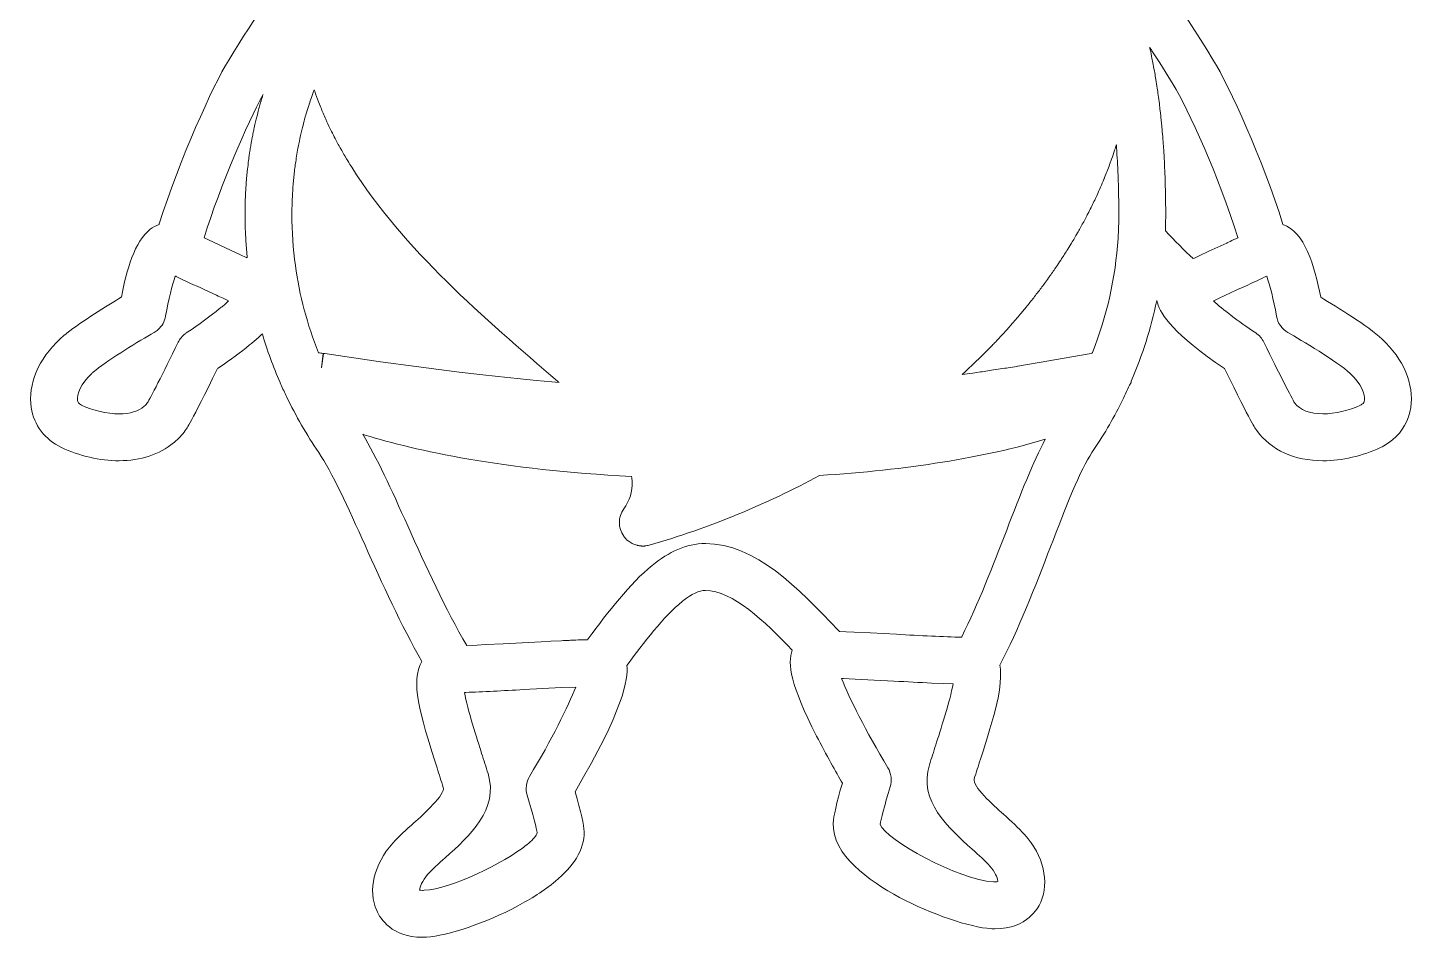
# Model space of a CAD drawing. Header units: inches. Extents: x -261 to 5410, y -3803 to -146.
# Drawn here: x 4918.3 to 5409.3, y -1724.1 to -1402.1 of the extents above; entities that cross this region are included whole.
import ezdxf

# ---------------------------------------------------------------- set-up
doc = ezdxf.new("R2010")
doc.units = ezdxf.units.IN
doc.header["$MEASUREMENT"] = 0
doc.layers.add('Layer 1', color=7, linetype='Continuous')

# ---------------------------------------------------------------- blocks, each defined once
blk = doc.blocks.new('block 32')
at = {"layer": 'Layer 1', "lineweight": 0}
for points, knots in [([(5397.87, -1512.28), (5392.72, -1507.53), (5382.12, -1501.02), (5376.15, -1497.51), (5373.99, -1486.23), (5370.45, -1474.27), (5362.79, -1471.73), (5355.64, -1448.83), (5343.83, -1422.81), (5338.09, -1413.5), (5325.75, -1393.51), (5316.55, -1379.62), (5304.26, -1372.68), (5298.43, -1355.54), (5288.12, -1340.39), (5273.56, -1327.57), (5274.68, -1324), (5275.24, -1320.35), (5275.24, -1316.7), (5275.24, -1314.49), (5275.15, -1312.3), (5274.98, -1310.18), (5277.34, -1308.06), (5279.17, -1305.12), (5280.45, -1301.39), (5286.62, -1283.35), (5278.9, -1244.74), (5266.74, -1232.58), (5266.67, -1232.51), (5266.6, -1232.44), (5266.54, -1232.37), (5262.09, -1216.83), (5254.25, -1201.34), (5247.25, -1194.33), (5246.47, -1193.55), (5245.68, -1192.73), (5244.79, -1191.82), (5232.93, -1179.62), (5216.7, -1162.91), (5166.04, -1162.91), (5157.63, -1162.91), (5148.4, -1163.39), (5138.59, -1164.33), (5138.42, -1164.35), (5138.26, -1164.37), (5138.13, -1164.39), (5124.42, -1166.52), (5111.66, -1167.59), (5100.23, -1167.59), (5075.04, -1167.59), (5055.73, -1162.43), (5041.48, -1151.83), (5041.64, -1151.71), (5041.8, -1151.58), (5041.95, -1151.46), (5042.2, -1151.26), (5042.45, -1151.06), (5042.7, -1150.85), (5042.88, -1150.71), (5043.05, -1150.57), (5043.22, -1150.41), (5047.17, -1147), (5050.42, -1142.8), (5052.81, -1138), (5057.58, -1128.43), (5058.34, -1117.57), (5054.95, -1107.43), (5051.56, -1097.29), (5044.42, -1089.08), (5034.85, -1084.3), (5029.24, -1081.51), (5023.24, -1080.09), (5017.02, -1080.09), (5007.94, -1080.09), (4999.4, -1083.09), (4992.54, -1088.39), (4992.28, -1088.6), (4992.01, -1088.8), (4991.76, -1089.01), (4987.41, -1092.55), (4983.78, -1097.03), (4981.16, -1102.28), (4976.39, -1111.84), (4975.63, -1122.7), (4979.02, -1132.84), (4981.96, -1141.63), (4987.72, -1148.97), (4995.43, -1153.88), (4983.37, -1184.35), (4999.92, -1216.66), (5009.99, -1236.34), (5012.35, -1240.94), (5015.91, -1247.89), (5016.13, -1249.76), (5016.93, -1262.98), (5020.51, -1273.26), (5027.06, -1281.08), (5026.47, -1284.63), (5026.27, -1288.1), (5026.48, -1291.43), (5027.34, -1305.89), (5031.56, -1316.89), (5039.34, -1324.91), (5026.65, -1342.7), (5018.77, -1360.53), (5015.9, -1377.99), (5006.85, -1385.88), (4999.16, -1397.79), (4989.46, -1413.51), (4983.75, -1422.77), (4972.01, -1448.65), (4964.84, -1471.5), (4964.82, -1471.58), (4964.79, -1471.65), (4964.77, -1471.73), (4963.64, -1472.11), (4962.6, -1472.69), (4961.64, -1473.44), (4956.12, -1477.77), (4953.27, -1487.82), (4951.42, -1497.4), (4951.41, -1497.44), (4951.41, -1497.47), (4951.4, -1497.51), (4946.25, -1500.55), (4937.64, -1505.81), (4932.07, -1510.25), (4931.95, -1510.34), (4931.84, -1510.43), (4931.74, -1510.52), (4930.99, -1511.12), (4930.29, -1511.71), (4929.68, -1512.28), (4922.07, -1519.3), (4918.26, -1528.35), (4919.5, -1536.5), (4920.46, -1542.74), (4924.37, -1547.92), (4930.22, -1550.69), (4936.48, -1553.66), (4943.91, -1555.36), (4950.6, -1555.36), (4958.35, -1555.36), (4964.92, -1553.19), (4969.93, -1549.02), (4970.03, -1548.95), (4970.13, -1548.87), (4970.23, -1548.78), (4971.64, -1547.57), (4972.92, -1546.2), (4974.07, -1544.67), (4974.51, -1544.08), (4975.85, -1542.3), (4985.45, -1522.75), (4985.59, -1522.65), (4985.73, -1522.56), (4985.87, -1522.46), (4990.08, -1519.62), (4993.73, -1516.92), (4996.82, -1514.39), (4997.28, -1514.01), (4997.73, -1513.65), (4998.16, -1513.28), (4999.31, -1512.3), (5000.38, -1511.35), (5001.35, -1510.42), (5001.35, -1510.43), (5001.36, -1510.45), (5001.36, -1510.46), (5003.09, -1516.32), (5005.19, -1522.06), (5007.63, -1527.66), (5007.63, -1527.66), (5007.66, -1527.84), (5007.66, -1527.84), (5007.66, -1527.84), (5007.92, -1528.34), (5007.92, -1528.34), (5008.56, -1529.8), (5009.23, -1531.26), (5009.91, -1532.66), (5013.19, -1539.49), (5017.04, -1546.16), (5021.34, -1552.49), (5025.97, -1559.29), (5031.67, -1571.92), (5037.72, -1585.31), (5043.75, -1598.67), (5050.53, -1613.66), (5057.85, -1626.47), (5053.73, -1633.56), (5056.93, -1644.51), (5063.23, -1664.12), (5063.97, -1666.45), (5064.72, -1668.76), (5065.42, -1671.01), (5066.2, -1673.53), (5058.38, -1680.55), (5055.04, -1683.55), (5052.32, -1685.99), (5049.74, -1688.3), (5047.53, -1690.76), (5040.9, -1698.15), (5038.66, -1707.52), (5041.84, -1714.63), (5043.1, -1717.47), (5047.22, -1724.06), (5058.06, -1724.06), (5058.53, -1724.06), (5059.01, -1724.05), (5059.5, -1724.02), (5066.76, -1723.65), (5080.66, -1718.89), (5091.82, -1712.96), (5096.29, -1710.58), (5101.09, -1707.63), (5105.19, -1704.2), (5111.11, -1699.24), (5115.54, -1693.28), (5115.32, -1686.63), (5115.24, -1684.35), (5114.16, -1679.61), (5112.1, -1672.52), (5129.14, -1643.71), (5131.03, -1632.65), (5130.43, -1627.8), (5136.32, -1619.94), (5143.57, -1610.4), (5150.03, -1605.17), (5150.21, -1605.02), (5150.38, -1604.88), (5150.56, -1604.74), (5153.33, -1602.6), (5155.95, -1601.28), (5158.23, -1601.28), (5167.91, -1601.28), (5179.33, -1612.33), (5189.03, -1622.4), (5187.19, -1627.28), (5188.41, -1634.8), (5197.63, -1652.82), (5201.01, -1659.45), (5204.63, -1665.81), (5206.76, -1669.46), (5204.69, -1676.58), (5203.6, -1681.35), (5203.53, -1683.63), (5203.14, -1694.84), (5216.1, -1704.12), (5227.03, -1709.93), (5238.19, -1715.86), (5252.08, -1720.62), (5259.35, -1721.01), (5259.85, -1721.04), (5260.33, -1721.05), (5260.8, -1721.05), (5266.56, -1721.05), (5270.42, -1719.19), (5272.96, -1717.02), (5275.2, -1715.11), (5276.42, -1712.95), (5277.01, -1711.63), (5280.19, -1704.51), (5277.96, -1695.15), (5271.33, -1687.76), (5269.13, -1685.3), (5266.56, -1683), (5263.81, -1680.53), (5260.19, -1677.28), (5252.65, -1670.52), (5253.44, -1667.98), (5254.13, -1665.75), (5254.88, -1663.44), (5255.65, -1661.04), (5260.65, -1645.46), (5263.82, -1634.98), (5262.51, -1627.74), (5269.04, -1615.38), (5275.09, -1599.75), (5280.46, -1585.86), (5285.9, -1571.79), (5291.04, -1558.5), (5295.14, -1552.48), (5299.02, -1546.78), (5302.53, -1540.78), (5305.58, -1534.67), (5306.57, -1532.7), (5307.53, -1530.66), (5308.44, -1528.6), (5308.44, -1528.6), (5309.03, -1527.66), (5309.03, -1527.66), (5309.03, -1527.66), (5309.03, -1527.25), (5309.03, -1527.25), (5313.02, -1518.04), (5316.05, -1508.48), (5318.1, -1498.69), (5318.15, -1498.95), (5318.22, -1499.22), (5318.3, -1499.51), (5319.49, -1503.56), (5324.2, -1510.69), (5342.11, -1522.75), (5351.71, -1542.29), (5353.04, -1544.07), (5353.48, -1544.66), (5358.73, -1551.66), (5366.85, -1555.36), (5376.96, -1555.36), (5383.65, -1555.36), (5391.08, -1553.66), (5397.34, -1550.69), (5398.92, -1549.94), (5400.36, -1549.01), (5401.64, -1547.93), (5405.1, -1545.04), (5407.37, -1541.05), (5408.06, -1536.49), (5409.29, -1528.35), (5405.49, -1519.29), (5397.87, -1512.28)], [0, 0, 0, 0, 1, 1, 1, 2, 2, 2, 3, 3, 3, 4, 4, 4, 5, 5, 5, 6, 6, 6, 7, 7, 7, 8, 8, 8, 9, 9, 9, 10, 10, 10, 11, 11, 11, 12, 12, 12, 13, 13, 13, 14, 14, 14, 15, 15, 15, 16, 16, 16, 17, 17, 17, 18, 18, 18, 19, 19, 19, 20, 20, 20, 21, 21, 21, 22, 22, 22, 23, 23, 23, 24, 24, 24, 25, 25, 25, 26, 26, 26, 27, 27, 27, 28, 28, 28, 29, 29, 29, 30, 30, 30, 31, 31, 31, 32, 32, 32, 33, 33, 33, 34, 34, 34, 35, 35, 35, 36, 36, 36, 37, 37, 37, 38, 38, 38, 39, 39, 39, 40, 40, 40, 41, 41, 41, 42, 42, 42, 43, 43, 43, 44, 44, 44, 45, 45, 45, 46, 46, 46, 47, 47, 47, 48, 48, 48, 49, 49, 49, 50, 50, 50, 51, 51, 51, 52, 52, 52, 53, 53, 53, 54, 54, 54, 55, 55, 55, 56, 56, 56, 57, 57, 57, 58, 58, 58, 59, 59, 59, 60, 60, 60, 61, 61, 61, 62, 62, 62, 63, 63, 63, 64, 64, 64, 65, 65, 65, 66, 66, 66, 67, 67, 67, 68, 68, 68, 69, 69, 69, 70, 70, 70, 71, 71, 71, 72, 72, 72, 73, 73, 73, 74, 74, 74, 75, 75, 75, 76, 76, 76, 77, 77, 77, 78, 78, 78, 79, 79, 79, 80, 80, 80, 81, 81, 81, 82, 82, 82, 83, 83, 83, 84, 84, 84, 85, 85, 85, 86, 86, 86, 87, 87, 87, 88, 88, 88, 89, 89, 89, 90, 90, 90, 91, 91, 91, 92, 92, 92, 93, 93, 93, 94, 94, 94, 95, 95, 95, 96, 96, 96, 97, 97, 97, 98, 98, 98, 99, 99, 99, 100, 100, 100, 101, 101, 101, 102, 102, 102, 103, 103, 103, 104, 104, 104, 105, 105, 105, 106, 106, 106, 107, 107, 107, 107]), ([(5318.25, -1423.47), (5318.1, -1422.45), (5317.95, -1421.45), (5317.78, -1420.45), (5317.65, -1419.65), (5317.52, -1418.86), (5317.38, -1418.07), (5317.21, -1417.08), (5317.03, -1416.1), (5316.85, -1415.12), (5316.7, -1414.35), (5316.56, -1413.58), (5316.4, -1412.81), (5316.21, -1411.85), (5316, -1410.89), (5315.8, -1409.94), (5315.73, -1409.63), (5315.66, -1409.31), (5315.6, -1409), (5315.87, -1409.4), (5316.13, -1409.81), (5316.4, -1410.22), (5318.81, -1413.92), (5321.32, -1417.94), (5323.96, -1422.22), (5329.15, -1430.64), (5340.15, -1455.03), (5346.82, -1476.29), (5346.84, -1476.34), (5346.85, -1476.39), (5346.87, -1476.44), (5346.5, -1476.61), (5342.88, -1478.29), (5342.88, -1478.29), (5342.88, -1478.29), (5336.53, -1481.22), (5336.53, -1481.22), (5336.53, -1481.22), (5333.15, -1482.79), (5333.15, -1482.79), (5333.15, -1482.79), (5331.3, -1483.67), (5330.98, -1483.82), (5327.79, -1480.78), (5324.49, -1477.48), (5321.14, -1473.96), (5321.14, -1473.96), (5321.16, -1473.6), (5321.16, -1473.6), (5321.17, -1473.26), (5321.18, -1472.93), (5321.19, -1472.6), (5321.24, -1471.14), (5321.26, -1469.66), (5321.26, -1468.18), (5321.26, -1465.99), (5321.24, -1463.83), (5321.21, -1461.69), (5321.21, -1461.69), (5321.18, -1460.34), (5321.18, -1460.34), (5321.18, -1460.34), (5321.15, -1459.31), (5321.15, -1459.31), (5321.12, -1457.99), (5321.09, -1456.66), (5321.05, -1455.35), (5321.03, -1454.8), (5321, -1454.24), (5320.98, -1453.69), (5320.98, -1453.69), (5320.93, -1452.58), (5320.93, -1452.58), (5320.88, -1451.44), (5320.84, -1450.3), (5320.78, -1449.17), (5320.75, -1448.59), (5320.71, -1448.02), (5320.67, -1447.45), (5320.67, -1447.45), (5320.59, -1446.1), (5320.59, -1446.1), (5320.53, -1445.1), (5320.47, -1444.11), (5320.4, -1443.12), (5320.35, -1442.5), (5320.3, -1441.88), (5320.25, -1441.26), (5320.25, -1441.26), (5320.2, -1440.58), (5320.2, -1440.58), (5320.1, -1439.46), (5320.01, -1438.34), (5319.91, -1437.24), (5319.84, -1436.5), (5319.77, -1435.77), (5319.69, -1435.03), (5319.69, -1435.03), (5319.66, -1434.71), (5319.66, -1434.71), (5319.55, -1433.63), (5319.43, -1432.56), (5319.31, -1431.51), (5319.22, -1430.67), (5319.11, -1429.83), (5319.01, -1429.01), (5318.88, -1427.97), (5318.75, -1426.93), (5318.6, -1425.9), (5318.49, -1425.08), (5318.37, -1424.27), (5318.25, -1423.47)], [0, 0, 0, 0, 1, 1, 1, 2, 2, 2, 3, 3, 3, 4, 4, 4, 5, 5, 5, 6, 6, 6, 7, 7, 7, 8, 8, 8, 9, 9, 9, 10, 10, 10, 11, 11, 11, 12, 12, 12, 13, 13, 13, 14, 14, 14, 15, 15, 15, 16, 16, 16, 17, 17, 17, 18, 18, 18, 19, 19, 19, 20, 20, 20, 21, 21, 21, 22, 22, 22, 23, 23, 23, 24, 24, 24, 25, 25, 25, 26, 26, 26, 27, 27, 27, 28, 28, 28, 29, 29, 29, 30, 30, 30, 31, 31, 31, 32, 32, 32, 33, 33, 33, 34, 34, 34, 35, 35, 35, 36, 36, 36, 37, 37, 37, 37]), ([(5001.23, -1426.91), (5001.04, -1427.57), (5000.85, -1428.22), (5000.85, -1428.22), (5000.69, -1428.75), (5000.53, -1429.28), (5000.38, -1429.82), (5000.21, -1430.41), (5000.06, -1430.99), (4999.91, -1431.58), (4999.91, -1431.58), (4999.58, -1432.87), (4999.58, -1432.87), (4999.44, -1433.4), (4999.3, -1433.92), (4999.17, -1434.46), (4999.02, -1435.08), (4998.88, -1435.71), (4998.74, -1436.33), (4998.74, -1436.33), (4998.47, -1437.54), (4998.47, -1437.54), (4998.35, -1438.08), (4998.23, -1438.61), (4998.12, -1439.14), (4998, -1439.75), (4997.89, -1440.37), (4997.77, -1440.98), (4997.77, -1440.98), (4997.52, -1442.35), (4997.52, -1442.35), (4997.42, -1442.85), (4997.32, -1443.36), (4997.24, -1443.88), (4997.13, -1444.52), (4997.03, -1445.17), (4996.93, -1445.82), (4996.93, -1445.82), (4996.73, -1447.17), (4996.73, -1447.17), (4996.65, -1447.66), (4996.58, -1448.15), (4996.51, -1448.65), (4996.42, -1449.33), (4996.34, -1450), (4996.27, -1450.68), (4996.27, -1450.68), (4996.1, -1452.09), (4996.1, -1452.09), (4996.05, -1452.54), (4995.99, -1453), (4995.94, -1453.48), (4995.87, -1454.22), (4995.81, -1454.97), (4995.75, -1455.71), (4995.75, -1455.71), (4995.65, -1457.03), (4995.65, -1457.03), (4995.61, -1457.47), (4995.57, -1457.9), (4995.54, -1458.34), (4995.48, -1459.21), (4995.45, -1460.08), (4995.41, -1460.96), (4995.41, -1460.96), (4995.35, -1462.18), (4995.35, -1462.18), (4995.33, -1462.53), (4995.31, -1462.88), (4995.3, -1463.24), (4995.25, -1464.88), (4995.22, -1466.53), (4995.22, -1468.18), (4995.22, -1469.82), (4995.25, -1471.45), (4995.3, -1473.1), (4995.31, -1473.44), (4995.38, -1474.67), (4995.38, -1474.67), (4995.42, -1475.78), (4995.47, -1476.89), (4995.55, -1478.01), (4995.58, -1478.44), (4995.61, -1478.87), (4995.65, -1479.3), (4995.65, -1479.3), (4995.69, -1479.88), (4995.69, -1479.88), (4995.77, -1480.89), (4995.85, -1481.89), (4995.95, -1482.89), (4995.95, -1482.89), (4995.95, -1482.92), (4995.95, -1482.92), (4995.97, -1483.13), (4996, -1483.34), (4996.02, -1483.56), (4995.89, -1483.49), (4995.76, -1483.43), (4995.63, -1483.37), (4995.63, -1483.37), (4992.84, -1482.06), (4992.09, -1481.71), (4992.09, -1481.71), (4982.24, -1477.16), (4982.24, -1477.16), (4982.24, -1477.16), (4981.07, -1476.61), (4980.69, -1476.43), (4986.6, -1457.57), (4995.92, -1436.23), (5001.59, -1425.73), (5001.53, -1425.91), (5001.39, -1426.4), (5001.23, -1426.9), (5001.23, -1426.9), (5001.23, -1426.91), (5001.23, -1426.91)], [0, 0, 0, 0, 1, 1, 1, 2, 2, 2, 3, 3, 3, 4, 4, 4, 5, 5, 5, 6, 6, 6, 7, 7, 7, 8, 8, 8, 9, 9, 9, 10, 10, 10, 11, 11, 11, 12, 12, 12, 13, 13, 13, 14, 14, 14, 15, 15, 15, 16, 16, 16, 17, 17, 17, 18, 18, 18, 19, 19, 19, 20, 20, 20, 21, 21, 21, 22, 22, 22, 23, 23, 23, 24, 24, 24, 25, 25, 25, 26, 26, 26, 27, 27, 27, 28, 28, 28, 29, 29, 29, 30, 30, 30, 31, 31, 31, 32, 32, 32, 33, 33, 33, 34, 34, 34, 35, 35, 35, 36, 36, 36, 37, 37, 37, 38, 38, 38, 39, 39, 39, 39]), ([(5023.3, -1517.43), (5023.3, -1517.43), (5023.02, -1517.39), (5023.02, -1517.39), (5023.02, -1517.39), (5022.31, -1522.45), (5022.31, -1522.45), (5022.31, -1522.45), (5022.89, -1517.37), (5022.89, -1517.37), (5022.29, -1517.29), (5021.74, -1517.21), (5021.22, -1517.14), (5017.26, -1507.21), (5014.51, -1496.83), (5013.06, -1486.26), (5012.24, -1480.31), (5011.82, -1474.23), (5011.82, -1468.18), (5011.82, -1466.8), (5011.85, -1465.41), (5011.89, -1464.05), (5011.89, -1464.05), (5011.95, -1462.69), (5011.95, -1462.69), (5011.99, -1461.77), (5012.03, -1460.84), (5012.09, -1459.92), (5012.11, -1459.47), (5012.15, -1459.03), (5012.18, -1458.59), (5012.18, -1458.59), (5012.2, -1458.35), (5012.2, -1458.35), (5012.26, -1457.51), (5012.33, -1456.66), (5012.41, -1455.83), (5012.46, -1455.29), (5012.52, -1454.75), (5012.58, -1454.21), (5012.66, -1453.38), (5012.76, -1452.55), (5012.87, -1451.72), (5012.93, -1451.2), (5013, -1450.68), (5013.08, -1450.15), (5013.2, -1449.29), (5013.33, -1448.44), (5013.47, -1447.59), (5013.47, -1447.59), (5013.7, -1446.16), (5013.7, -1446.16), (5013.87, -1445.16), (5014.07, -1444.15), (5014.27, -1443.15), (5014.27, -1443.15), (5014.45, -1442.22), (5014.45, -1442.22), (5014.72, -1440.91), (5015.01, -1439.61), (5015.33, -1438.31), (5015.33, -1438.31), (5015.57, -1437.36), (5015.57, -1437.36), (5015.81, -1436.39), (5016.06, -1435.42), (5016.33, -1434.45), (5016.42, -1434.13), (5016.73, -1433.07), (5016.73, -1433.07), (5016.97, -1432.25), (5017.21, -1431.43), (5017.47, -1430.61), (5017.6, -1430.19), (5017.74, -1429.77), (5017.88, -1429.34), (5017.88, -1429.34), (5017.95, -1429.13), (5017.95, -1429.13), (5018.2, -1428.35), (5018.47, -1427.57), (5018.74, -1426.8), (5018.91, -1426.31), (5019.09, -1425.81), (5019.27, -1425.31), (5019.43, -1424.89), (5019.58, -1424.47), (5019.74, -1424.05), (5019.79, -1424.2), (5019.84, -1424.35), (5019.89, -1424.5), (5020.33, -1425.78), (5020.79, -1427.07), (5021.27, -1428.33), (5021.27, -1428.33), (5021.6, -1429.17), (5021.6, -1429.17), (5021.88, -1429.9), (5022.17, -1430.63), (5022.46, -1431.33), (5022.6, -1431.67), (5022.75, -1432.02), (5022.89, -1432.36), (5023.19, -1433.06), (5023.5, -1433.76), (5023.81, -1434.46), (5023.81, -1434.46), (5024.23, -1435.4), (5024.23, -1435.4), (5024.68, -1436.38), (5025.15, -1437.36), (5025.64, -1438.36), (5025.64, -1438.36), (5025.86, -1438.8), (5025.86, -1438.8), (5026.27, -1439.63), (5026.7, -1440.47), (5027.14, -1441.31), (5027.14, -1441.31), (5027.73, -1442.43), (5027.73, -1442.43), (5028.07, -1443.05), (5028.41, -1443.68), (5028.75, -1444.3), (5028.98, -1444.71), (5029.21, -1445.12), (5029.44, -1445.53), (5029.79, -1446.15), (5030.15, -1446.76), (5030.52, -1447.39), (5030.52, -1447.39), (5031.19, -1448.53), (5031.19, -1448.53), (5031.7, -1449.38), (5032.23, -1450.24), (5032.77, -1451.1), (5032.77, -1451.1), (5032.99, -1451.47), (5032.99, -1451.47), (5051.18, -1480.31), (5080.22, -1505.23), (5105.9, -1527.24), (5105.96, -1527.29), (5106.02, -1527.34), (5106.08, -1527.39), (5106.08, -1527.39), (5106.38, -1527.64), (5106.45, -1527.7), (5106.45, -1527.7), (5103.91, -1527.48), (5103.91, -1527.48), (5103.91, -1527.48), (5098.48, -1526.97), (5098.48, -1526.97), (5098.48, -1526.97), (5091.58, -1526.28), (5091.58, -1526.28), (5091.58, -1526.28), (5084.87, -1525.57), (5084.87, -1525.57), (5084.87, -1525.57), (5078.38, -1524.85), (5078.38, -1524.85), (5078.38, -1524.85), (5071.09, -1523.98), (5071.09, -1523.98), (5068.64, -1523.69), (5066.24, -1523.39), (5063.9, -1523.09), (5063.9, -1523.09), (5055.84, -1522.04), (5055.84, -1522.04), (5055.84, -1522.04), (5043.15, -1520.3), (5043.15, -1520.3), (5043.15, -1520.3), (5023.42, -1517.45), (5023.42, -1517.45), (5023.42, -1517.45), (5023.3, -1517.43), (5023.3, -1517.43)], [0, 0, 0, 0, 1, 1, 1, 2, 2, 2, 3, 3, 3, 4, 4, 4, 5, 5, 5, 6, 6, 6, 7, 7, 7, 8, 8, 8, 9, 9, 9, 10, 10, 10, 11, 11, 11, 12, 12, 12, 13, 13, 13, 14, 14, 14, 15, 15, 15, 16, 16, 16, 17, 17, 17, 18, 18, 18, 19, 19, 19, 20, 20, 20, 21, 21, 21, 22, 22, 22, 23, 23, 23, 24, 24, 24, 25, 25, 25, 26, 26, 26, 27, 27, 27, 28, 28, 28, 29, 29, 29, 30, 30, 30, 31, 31, 31, 32, 32, 32, 33, 33, 33, 34, 34, 34, 35, 35, 35, 36, 36, 36, 37, 37, 37, 38, 38, 38, 39, 39, 39, 40, 40, 40, 41, 41, 41, 42, 42, 42, 43, 43, 43, 44, 44, 44, 45, 45, 45, 46, 46, 46, 47, 47, 47, 48, 48, 48, 49, 49, 49, 50, 50, 50, 51, 51, 51, 52, 52, 52, 53, 53, 53, 54, 54, 54, 55, 55, 55, 56, 56, 56, 57, 57, 57, 58, 58, 58, 59, 59, 59, 60, 60, 60, 60]), ([(5295.16, -1517.37), (5295.16, -1517.37), (5294.13, -1517.54), (5294.13, -1517.54), (5294.13, -1517.54), (5276.51, -1520.62), (5276.51, -1520.62), (5276.51, -1520.62), (5268.91, -1521.88), (5268.91, -1521.88), (5268.91, -1521.88), (5265.54, -1522.43), (5264.27, -1522.63), (5264.27, -1522.63), (5260.32, -1523.24), (5260.32, -1523.24), (5260.32, -1523.24), (5256.21, -1523.85), (5256.21, -1523.85), (5256.21, -1523.85), (5252.83, -1524.34), (5251.92, -1524.47), (5251.92, -1524.47), (5249.14, -1524.85), (5249.14, -1524.85), (5249.72, -1524.34), (5250.29, -1523.82), (5250.86, -1523.29), (5251.81, -1522.41), (5252.74, -1521.51), (5253.66, -1520.62), (5253.66, -1520.62), (5254.43, -1519.88), (5254.43, -1519.88), (5254.96, -1519.38), (5255.49, -1518.87), (5256.01, -1518.36), (5257.02, -1517.36), (5258, -1516.35), (5258.99, -1515.34), (5258.99, -1515.34), (5259.8, -1514.52), (5259.8, -1514.52), (5260.18, -1514.12), (5260.57, -1513.73), (5260.95, -1513.33), (5262.57, -1511.64), (5264.14, -1509.93), (5265.63, -1508.27), (5265.9, -1507.96), (5266.17, -1507.65), (5266.43, -1507.35), (5266.43, -1507.35), (5266.93, -1506.77), (5266.93, -1506.77), (5268.03, -1505.52), (5269.12, -1504.27), (5270.18, -1503), (5270.57, -1502.55), (5270.94, -1502.09), (5271.32, -1501.62), (5271.32, -1501.62), (5271.84, -1500.97), (5271.84, -1500.97), (5272.75, -1499.87), (5273.65, -1498.76), (5274.53, -1497.64), (5274.94, -1497.12), (5275.35, -1496.58), (5275.75, -1496.05), (5275.75, -1496.05), (5276.21, -1495.45), (5276.21, -1495.45), (5277.04, -1494.37), (5277.86, -1493.28), (5278.65, -1492.19), (5279.15, -1491.52), (5279.63, -1490.83), (5280.12, -1490.15), (5280.12, -1490.15), (5280.27, -1489.93), (5280.27, -1489.93), (5281.05, -1488.84), (5281.82, -1487.74), (5282.57, -1486.64), (5283.08, -1485.88), (5283.58, -1485.13), (5284.09, -1484.36), (5284.82, -1483.24), (5285.54, -1482.12), (5286.25, -1480.99), (5286.72, -1480.25), (5287.19, -1479.49), (5287.65, -1478.74), (5288.36, -1477.58), (5289.04, -1476.41), (5289.73, -1475.23), (5289.73, -1475.23), (5290.03, -1474.69), (5290.03, -1474.69), (5290.35, -1474.15), (5290.66, -1473.61), (5290.96, -1473.07), (5291.66, -1471.83), (5292.33, -1470.57), (5292.99, -1469.32), (5292.99, -1469.32), (5293.33, -1468.68), (5293.33, -1468.68), (5293.56, -1468.24), (5293.8, -1467.79), (5294.03, -1467.34), (5294.75, -1465.92), (5295.44, -1464.49), (5296.11, -1463.07), (5296.11, -1463.07), (5296.39, -1462.5), (5296.39, -1462.5), (5296.54, -1462.2), (5296.69, -1461.88), (5296.83, -1461.57), (5297.78, -1459.51), (5298.62, -1457.59), (5299.4, -1455.69), (5299.4, -1455.69), (5299.48, -1455.51), (5299.48, -1455.51), (5299.52, -1455.4), (5299.64, -1455.08), (5299.64, -1455.08), (5300.26, -1453.57), (5300.85, -1452.06), (5301.41, -1450.54), (5301.57, -1450.11), (5301.71, -1449.68), (5301.86, -1449.26), (5301.86, -1449.26), (5302.09, -1448.62), (5302.09, -1448.62), (5302.46, -1447.55), (5302.84, -1446.49), (5303.18, -1445.43), (5303.38, -1444.82), (5303.57, -1444.22), (5303.75, -1443.62), (5303.75, -1443.62), (5303.78, -1443.54), (5303.78, -1443.54), (5303.8, -1443.84), (5303.82, -1444.14), (5303.84, -1444.44), (5303.85, -1444.57), (5303.86, -1444.69), (5303.87, -1444.82), (5303.91, -1445.33), (5304.01, -1447.05), (5304.01, -1447.05), (5304.11, -1448.54), (5304.19, -1450.05), (5304.26, -1451.58), (5304.3, -1452.39), (5304.34, -1453.2), (5304.37, -1454.01), (5304.44, -1455.59), (5304.49, -1457.2), (5304.53, -1458.81), (5304.53, -1458.81), (5304.58, -1461.02), (5304.58, -1461.02), (5304.63, -1463.37), (5304.66, -1465.76), (5304.66, -1468.18), (5304.66, -1471.02), (5304.57, -1473.84), (5304.39, -1476.55), (5304.39, -1476.55), (5304.38, -1476.72), (5304.38, -1476.72), (5303.5, -1490.59), (5300.44, -1504.14), (5295.29, -1517.05), (5295.25, -1517.16), (5295.2, -1517.26), (5295.16, -1517.37)], [0, 0, 0, 0, 1, 1, 1, 2, 2, 2, 3, 3, 3, 4, 4, 4, 5, 5, 5, 6, 6, 6, 7, 7, 7, 8, 8, 8, 9, 9, 9, 10, 10, 10, 11, 11, 11, 12, 12, 12, 13, 13, 13, 14, 14, 14, 15, 15, 15, 16, 16, 16, 17, 17, 17, 18, 18, 18, 19, 19, 19, 20, 20, 20, 21, 21, 21, 22, 22, 22, 23, 23, 23, 24, 24, 24, 25, 25, 25, 26, 26, 26, 27, 27, 27, 28, 28, 28, 29, 29, 29, 30, 30, 30, 31, 31, 31, 32, 32, 32, 33, 33, 33, 34, 34, 34, 35, 35, 35, 36, 36, 36, 37, 37, 37, 38, 38, 38, 39, 39, 39, 40, 40, 40, 41, 41, 41, 42, 42, 42, 43, 43, 43, 44, 44, 44, 45, 45, 45, 46, 46, 46, 47, 47, 47, 48, 48, 48, 49, 49, 49, 50, 50, 50, 51, 51, 51, 52, 52, 52, 53, 53, 53, 54, 54, 54, 55, 55, 55, 56, 56, 56, 57, 57, 57, 58, 58, 58, 59, 59, 59, 60, 60, 60, 61, 61, 61, 61]), ([(4974.42, -1510.14), (4974.28, -1510.23), (4974.14, -1510.33), (4974.01, -1510.43), (4973.99, -1510.44), (4973.98, -1510.46), (4973.97, -1510.46), (4972.94, -1511.25), (4972.1, -1512.26), (4971.53, -1513.43), (4966.11, -1524.5), (4961.5, -1533.54), (4960.72, -1534.8), (4960.37, -1535.26), (4959.97, -1535.68), (4959.54, -1536.06), (4957.48, -1537.87), (4954.53, -1538.76), (4950.6, -1538.76), (4946.41, -1538.76), (4941.33, -1537.58), (4937.34, -1535.69), (4936.18, -1535.14), (4936.01, -1534.57), (4935.92, -1534), (4935.6, -1531.93), (4937.04, -1528.08), (4940.93, -1524.49), (4941.2, -1524.24), (4941.49, -1523.99), (4941.82, -1523.72), (4941.99, -1523.58), (4942.16, -1523.43), (4942.35, -1523.28), (4947.5, -1519.14), (4957.81, -1512.94), (4962.99, -1509.99), (4963.52, -1509.69), (4964.02, -1509.33), (4964.46, -1508.93), (4964.47, -1508.93), (4964.48, -1508.92), (4964.49, -1508.9), (4965.85, -1507.66), (4966.76, -1506), (4967.08, -1504.15), (4968.08, -1498.24), (4969.42, -1493.24), (4970.52, -1489.98), (4970.62, -1490.03), (4970.71, -1490.07), (4970.81, -1490.12), (4973.99, -1491.66), (4977.42, -1493.24), (4980.77, -1494.77), (4980.77, -1494.77), (4985.14, -1496.79), (4985.14, -1496.79), (4986.76, -1497.54), (4988.16, -1498.2), (4989.42, -1498.8), (4988.79, -1499.36), (4988.1, -1499.96), (4987.34, -1500.59), (4986.98, -1500.9), (4986.6, -1501.21), (4986.21, -1501.52), (4983.07, -1504.08), (4979.06, -1507.09), (4974.42, -1510.14)], [0, 0, 0, 0, 1, 1, 1, 2, 2, 2, 3, 3, 3, 4, 4, 4, 5, 5, 5, 6, 6, 6, 7, 7, 7, 8, 8, 8, 9, 9, 9, 10, 10, 10, 11, 11, 11, 12, 12, 12, 13, 13, 13, 14, 14, 14, 15, 15, 15, 16, 16, 16, 17, 17, 17, 18, 18, 18, 19, 19, 19, 20, 20, 20, 21, 21, 21, 22, 22, 22, 23, 23, 23, 23]), ([(5366.87, -1534.83), (5365.98, -1533.37), (5361.49, -1524.58), (5356.03, -1513.43), (5355.38, -1512.09), (5354.38, -1510.96), (5353.14, -1510.14), (5346.72, -1505.92), (5341.5, -1501.78), (5338.15, -1498.8), (5338.34, -1498.71), (5338.54, -1498.62), (5338.73, -1498.53), (5341.3, -1497.3), (5344.03, -1496.05), (5346.74, -1494.8), (5346.74, -1494.8), (5350.32, -1493.15), (5350.32, -1493.15), (5352.42, -1492.18), (5354.76, -1491.09), (5357.03, -1489.98), (5358.13, -1493.24), (5359.48, -1498.25), (5360.48, -1504.15), (5360.9, -1506.62), (5362.39, -1508.75), (5364.57, -1509.99), (5369.13, -1512.58), (5381.99, -1520.23), (5386.62, -1524.49), (5390.54, -1528.1), (5391.96, -1531.87), (5391.64, -1534), (5391.58, -1534.36), (5391.5, -1534.7), (5391.17, -1535.05), (5391.16, -1535.05), (5391.16, -1535.06), (5391.15, -1535.07), (5390.95, -1535.28), (5390.66, -1535.49), (5390.22, -1535.69), (5386.23, -1537.58), (5381.15, -1538.76), (5376.96, -1538.76), (5372.22, -1538.76), (5368.92, -1537.47), (5366.87, -1534.83)], [0, 0, 0, 0, 1, 1, 1, 2, 2, 2, 3, 3, 3, 4, 4, 4, 5, 5, 5, 6, 6, 6, 7, 7, 7, 8, 8, 8, 9, 9, 9, 10, 10, 10, 11, 11, 11, 12, 12, 12, 13, 13, 13, 14, 14, 14, 15, 15, 15, 16, 16, 16, 16]), ([(5139.43, -1592.4), (5131.36, -1598.92), (5123.98, -1608.72), (5116.76, -1618.36), (5116.66, -1618.48), (5116.58, -1618.59), (5116.49, -1618.71), (5116.49, -1618.71), (5116.47, -1618.73), (5116.47, -1618.73), (5116.46, -1618.73), (5116.15, -1618.74), (5116.15, -1618.74), (5115.32, -1618.76), (5114.45, -1618.78), (5113.58, -1618.81), (5113.58, -1618.81), (5111.35, -1618.89), (5110.42, -1618.93), (5110.42, -1618.93), (5108.07, -1619.02), (5107.13, -1619.07), (5107.13, -1619.07), (5103.51, -1619.24), (5103.51, -1619.24), (5103.51, -1619.24), (5100.1, -1619.42), (5100.1, -1619.42), (5100.1, -1619.42), (5086.59, -1620.15), (5086.59, -1620.15), (5086.59, -1620.15), (5080.36, -1620.47), (5080.36, -1620.47), (5080.36, -1620.47), (5077.39, -1620.61), (5077.39, -1620.61), (5077.39, -1620.61), (5073.73, -1620.75), (5073.73, -1620.75), (5066.29, -1608.22), (5059.18, -1592.49), (5052.85, -1578.46), (5046.97, -1565.45), (5041.8, -1554.01), (5036.91, -1546.01), (5037.19, -1546.1), (5037.47, -1546.18), (5037.75, -1546.27), (5037.75, -1546.27), (5037.76, -1546.27), (5037.76, -1546.27), (5055.69, -1551.78), (5086.35, -1558.65), (5132.13, -1560.89), (5132.22, -1561.53), (5132.27, -1562.15), (5132.3, -1562.76), (5132.43, -1566.3), (5131.47, -1569.46), (5129.34, -1572.42), (5127.28, -1575.29), (5127.27, -1579.16), (5129.31, -1582.06), (5129.56, -1582.42), (5129.85, -1582.76), (5130.18, -1583.08), (5130.18, -1583.08), (5130.36, -1583.33), (5130.36, -1583.33), (5130.36, -1583.33), (5130.85, -1583.7), (5130.85, -1583.7), (5131.78, -1584.45), (5132.87, -1585), (5134.03, -1585.3), (5134.03, -1585.3), (5134.18, -1585.34), (5134.18, -1585.34), (5134.62, -1585.44), (5135.06, -1585.51), (5135.5, -1585.54), (5135.5, -1585.54), (5135.62, -1585.56), (5135.62, -1585.56), (5135.62, -1585.56), (5136.65, -1585.56), (5136.65, -1585.56), (5136.65, -1585.56), (5136.78, -1585.53), (5136.78, -1585.53), (5137.34, -1585.49), (5137.88, -1585.39), (5138.39, -1585.24), (5159.65, -1579.11), (5179.92, -1570.82), (5198.67, -1560.58), (5229.33, -1558.72), (5257.49, -1554.17), (5278.62, -1547.77), (5274.34, -1555.65), (5269.93, -1567.05), (5264.96, -1579.91), (5260.14, -1592.38), (5254.72, -1606.37), (5249.13, -1617.46), (5249.07, -1617.59), (5249, -1617.71), (5248.94, -1617.84), (5242.9, -1617.73), (5234.29, -1617.26), (5225.93, -1616.8), (5225.93, -1616.8), (5216.75, -1616.3), (5216.75, -1616.3), (5216.75, -1616.3), (5210.9, -1616.01), (5210.9, -1616.01), (5210.9, -1616.01), (5208.09, -1615.9), (5208.09, -1615.9), (5208.09, -1615.9), (5205.71, -1615.81), (5205.71, -1615.81), (5205.71, -1615.81), (5205.29, -1615.37), (5205.29, -1615.37), (5190.89, -1600.28), (5176, -1584.67), (5158.23, -1584.67), (5151.47, -1584.67), (5145.27, -1587.68), (5139.43, -1592.4)], [0, 0, 0, 0, 1, 1, 1, 2, 2, 2, 3, 3, 3, 4, 4, 4, 5, 5, 5, 6, 6, 6, 7, 7, 7, 8, 8, 8, 9, 9, 9, 10, 10, 10, 11, 11, 11, 12, 12, 12, 13, 13, 13, 14, 14, 14, 15, 15, 15, 16, 16, 16, 17, 17, 17, 18, 18, 18, 19, 19, 19, 20, 20, 20, 21, 21, 21, 22, 22, 22, 23, 23, 23, 24, 24, 24, 25, 25, 25, 26, 26, 26, 27, 27, 27, 28, 28, 28, 29, 29, 29, 30, 30, 30, 31, 31, 31, 32, 32, 32, 33, 33, 33, 34, 34, 34, 35, 35, 35, 36, 36, 36, 37, 37, 37, 38, 38, 38, 39, 39, 39, 40, 40, 40, 41, 41, 41, 42, 42, 42, 43, 43, 43, 44, 44, 44, 44]), ([(5261.85, -1704.37), (5261.61, -1704.41), (5261.27, -1704.44), (5260.81, -1704.44), (5260.62, -1704.44), (5260.43, -1704.44), (5260.23, -1704.43), (5248.13, -1703.79), (5221.89, -1689.59), (5220.15, -1684.09), (5220.37, -1682.64), (5221.67, -1677.41), (5223.69, -1670.78), (5224.38, -1668.53), (5224.08, -1666.08), (5222.86, -1664.06), (5215.05, -1651.15), (5209.2, -1639.25), (5206.5, -1632.45), (5206.7, -1632.46), (5206.91, -1632.47), (5207.12, -1632.47), (5212.52, -1632.69), (5218.84, -1633.03), (5225.01, -1633.38), (5229.67, -1633.63), (5234.19, -1633.88), (5238.36, -1634.08), (5238.36, -1634.08), (5242.62, -1634.27), (5242.62, -1634.27), (5242.62, -1634.27), (5245.98, -1634.38), (5245.98, -1634.38), (5244.85, -1640.37), (5241.35, -1651.26), (5239.84, -1655.96), (5239.07, -1658.36), (5238.3, -1660.74), (5237.58, -1663.05), (5233.62, -1675.76), (5244.21, -1685.26), (5252.73, -1692.89), (5255.11, -1695.03), (5257.36, -1697.05), (5258.97, -1698.84), (5260.8, -1700.89), (5261.59, -1702.92), (5261.8, -1704.05), (5261.83, -1704.17), (5261.84, -1704.27), (5261.85, -1704.37)], [0, 0, 0, 0, 1, 1, 1, 2, 2, 2, 3, 3, 3, 4, 4, 4, 5, 5, 5, 6, 6, 6, 7, 7, 7, 8, 8, 8, 9, 9, 9, 10, 10, 10, 11, 11, 11, 12, 12, 12, 13, 13, 13, 14, 14, 14, 15, 15, 15, 16, 16, 16, 17, 17, 17, 17]), ([(5081.27, -1666.08), (5080.56, -1663.79), (5079.8, -1661.43), (5079.01, -1658.95), (5077.5, -1654.26), (5074.01, -1643.37), (5072.88, -1637.39), (5073.05, -1637.38), (5073.23, -1637.38), (5073.41, -1637.37), (5079.32, -1637.19), (5086.67, -1636.79), (5093.85, -1636.39), (5093.85, -1636.39), (5100.69, -1636.01), (5100.69, -1636.01), (5100.69, -1636.01), (5107.18, -1635.69), (5107.18, -1635.69), (5107.18, -1635.69), (5112.35, -1635.47), (5112.35, -1635.47), (5109.65, -1642.27), (5103.8, -1654.17), (5095.99, -1667.09), (5094.77, -1669.11), (5094.47, -1671.55), (5095.16, -1673.81), (5097.21, -1680.56), (5098.53, -1685.85), (5098.71, -1687.09), (5098.41, -1688.09), (5097.3, -1689.37), (5095.61, -1690.81), (5095.4, -1690.98), (5095.19, -1691.15), (5094.97, -1691.33), (5094.96, -1691.33), (5094.96, -1691.33), (5094.95, -1691.34), (5086.91, -1697.82), (5068.28, -1706.94), (5058.64, -1707.44), (5058.43, -1707.45), (5058.22, -1707.46), (5058.03, -1707.46), (5057.59, -1707.46), (5057.26, -1707.43), (5057.02, -1707.39), (5057.14, -1706.3), (5057.89, -1704.08), (5059.89, -1701.85), (5061.49, -1700.07), (5063.74, -1698.05), (5066.13, -1695.9), (5074.64, -1688.27), (5085.23, -1678.76), (5081.27, -1666.08)], [0, 0, 0, 0, 1, 1, 1, 2, 2, 2, 3, 3, 3, 4, 4, 4, 5, 5, 5, 6, 6, 6, 7, 7, 7, 8, 8, 8, 9, 9, 9, 10, 10, 10, 11, 11, 11, 12, 12, 12, 13, 13, 13, 14, 14, 14, 15, 15, 15, 16, 16, 16, 17, 17, 17, 18, 18, 18, 19, 19, 19, 19])]:
    blk.add_open_spline(points, degree=3, knots=knots, dxfattribs=at)
blk = doc.blocks.new('block 28')
at = {"layer": 'Layer 1'}
blk.add_blockref('block 32', (0, 0), dxfattribs=at)

msp = doc.modelspace()

# ---------------------------------------------------------------- block references
at = {"layer": 'Layer 1'}
msp.add_blockref('block 28', (0, 0), dxfattribs=at)

doc.saveas('drawing.dxf')
